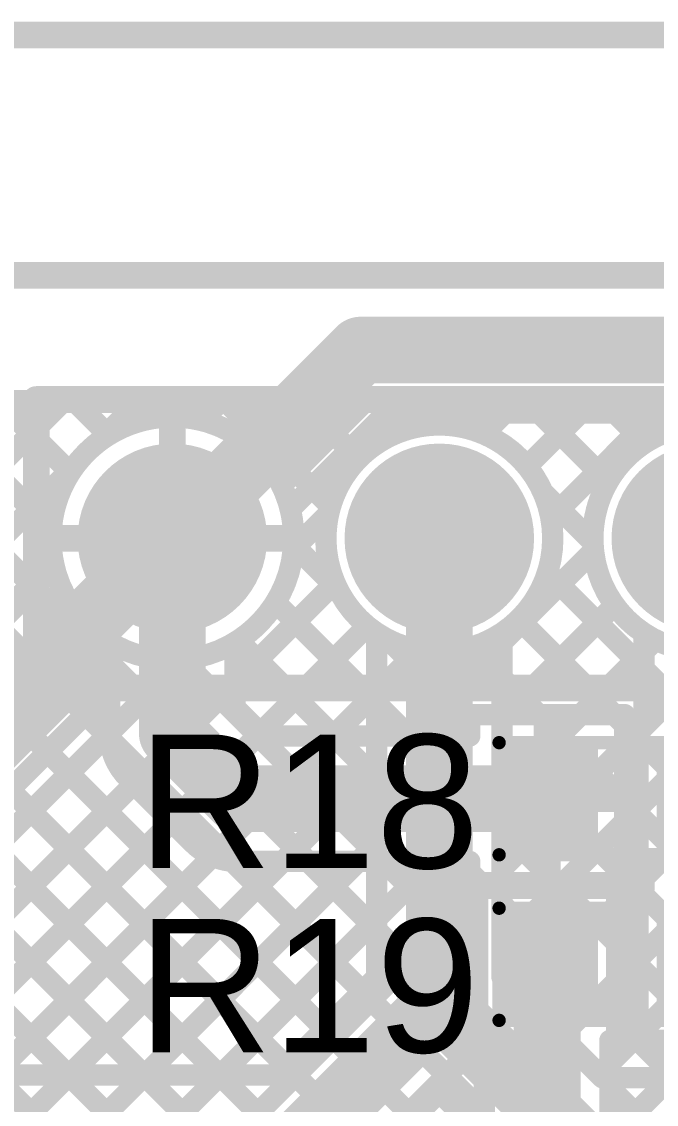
# Model space of a CAD drawing. Header units: millimetres. Extents: x -0.32 to 3.69, y -0.11 to 2.37.
# Drawn here: x 0.2372 to 0.4749, y 1.9445 to 2.35 of the extents above; entities that cross this region are included whole.
import ezdxf

# ---------------------------------------------------------------- set-up
doc = ezdxf.new("R2010")
doc.units = ezdxf.units.MM
doc.header["$MEASUREMENT"] = 0
for name, color, linetype in [('BottomLayer', 5, 'Continuous'), ('BottomSolder', 6, 'Continuous'), ('Mechanical1', 6, 'Continuous'), ('Mechanical2', 216, 'Continuous'), ('MultiLayer', 9, 'Continuous'), ('PadHoleLayer', 156, 'Continuous'), ('TopLayer', 1, 'Continuous'), ('TopOverlay', 2, 'Continuous'), ('TopPaste', 8, 'Continuous'), ('TopSolder', 216, 'Continuous')]:
    doc.layers.add(name, color=color, linetype=linetype)
doc.styles.add('Arial', font='', dxfattribs={"height": 0.2})
doc.styles.get('Arial').set_extended_font_data('Arial')

# ---------------------------------------------------------------- blocks, each defined once
blk = doc.blocks.new('R___0603_25')
at = {"layer": 'TopLayer'}
for points in [[(-0.015, 0.0175), (-0.015, -0.0175), (-0.045, -0.0175), (-0.045, 0.0175)], [(0.045, 0.0175), (0.045, -0.0175), (0.015, -0.0175), (0.015, 0.0175)]]:
    blk.add_hatch(color=1, dxfattribs=at).paths.add_polyline_path(points)
at = {"layer": 'TopPaste'}
for points in [[(-0.015, 0.0175), (-0.015, -0.0175), (-0.045, -0.0175), (-0.045, 0.0175)], [(0.045, 0.0175), (0.045, -0.0175), (0.015, -0.0175), (0.015, 0.0175)]]:
    blk.add_hatch(color=8, dxfattribs=at).paths.add_polyline_path(points)
at = {"layer": 'TopSolder'}
for points in [[(-0.011, 0.0215), (-0.011, -0.0215), (-0.049, -0.0215), (-0.049, 0.0215)], [(0.049, 0.0215), (0.049, -0.0215), (0.011, -0.0215), (0.011, 0.0215)]]:
    blk.add_hatch(color=216, dxfattribs=at).paths.add_polyline_path(points)
at = {"layer": 'TopOverlay', "const_width": 0.005}
for points in [[(-0.048, 0.021), (-0.048, -0.021)], [(0.048, 0.021), (-0.048, 0.021)], [(0.048, 0.021), (0.048, -0.021)], [(0.048, -0.021), (-0.048, -0.021)]]:
    blk.add_lwpolyline(points, dxfattribs=at)
at = {"layer": 'TopOverlay', "const_width": 0.0025}
for points in [[(-0.04925, 0.021, 1), (-0.04675, 0.021, 1)], [(-0.04925, 0.021, 1), (-0.04675, 0.021, 1)], [(0.04675, 0.021, 1), (0.04925, 0.021, 1)], [(0.04675, 0.021, 1), (0.04925, 0.021, 1)], [(-0.04925, -0.021, 1), (-0.04675, -0.021, 1)], [(-0.04925, -0.021, 1), (-0.04675, -0.021, 1)], [(0.04675, -0.021, 1), (0.04925, -0.021, 1)], [(0.04675, -0.021, 1), (0.04925, -0.021, 1)]]:
    blk.add_lwpolyline(points, format="xyb", close=True, dxfattribs=at)
blk = doc.blocks.new('R___0603_26')
at = {"layer": 'TopLayer'}
for points in [[(-0.015, 0.0175), (-0.015, -0.0175), (-0.045, -0.0175), (-0.045, 0.0175)], [(0.045, 0.0175), (0.045, -0.0175), (0.015, -0.0175), (0.015, 0.0175)]]:
    blk.add_hatch(color=1, dxfattribs=at).paths.add_polyline_path(points)
at = {"layer": 'TopPaste'}
for points in [[(-0.015, 0.0175), (-0.015, -0.0175), (-0.045, -0.0175), (-0.045, 0.0175)], [(0.045, 0.0175), (0.045, -0.0175), (0.015, -0.0175), (0.015, 0.0175)]]:
    blk.add_hatch(color=8, dxfattribs=at).paths.add_polyline_path(points)
at = {"layer": 'TopSolder'}
for points in [[(-0.011, 0.0215), (-0.011, -0.0215), (-0.049, -0.0215), (-0.049, 0.0215)], [(0.049, 0.0215), (0.049, -0.0215), (0.011, -0.0215), (0.011, 0.0215)]]:
    blk.add_hatch(color=216, dxfattribs=at).paths.add_polyline_path(points)
at = {"layer": 'TopOverlay', "const_width": 0.005}
for points in [[(-0.048, -0.021), (-0.048, 0.021)], [(-0.048, 0.021), (0.048, 0.021)], [(0.048, -0.021), (0.048, 0.021)], [(-0.048, -0.021), (0.048, -0.021)]]:
    blk.add_lwpolyline(points, dxfattribs=at)
at = {"layer": 'TopOverlay', "const_width": 0.0025}
for points in [[(-0.04925, 0.021, 1), (-0.04675, 0.021, 1)], [(-0.04925, 0.021, 1), (-0.04675, 0.021, 1)], [(0.04675, 0.021, 1), (0.04925, 0.021, 1)], [(0.04675, 0.021, 1), (0.04925, 0.021, 1)], [(-0.04925, -0.021, 1), (-0.04675, -0.021, 1)], [(-0.04925, -0.021, 1), (-0.04675, -0.021, 1)], [(0.04675, -0.021, 1), (0.04925, -0.021, 1)], [(0.04675, -0.021, 1), (0.04925, -0.021, 1)]]:
    blk.add_lwpolyline(points, format="xyb", close=True, dxfattribs=at)
blk = doc.blocks.new('PPPC161LFBN_RC__48')
at = {"layer": 'BottomLayer'}
h = blk.add_hatch(color=5, dxfattribs=at)
edge = h.paths.add_edge_path()
edge.add_arc((-0.75, 0), 0.0315, 0, 360)
h = blk.add_hatch(color=5, dxfattribs=at)
edge = h.paths.add_edge_path()
edge.add_arc((-0.65, 0), 0.0315, 0, 360)
h = blk.add_hatch(color=5, dxfattribs=at)
edge = h.paths.add_edge_path()
edge.add_arc((-0.55, 0), 0.0315, 0, 360)
at = {"layer": 'BottomSolder'}
h = blk.add_hatch(color=6, dxfattribs=at)
edge = h.paths.add_edge_path()
edge.add_arc((-0.75, 0), 0.0355, 0, 360)
h = blk.add_hatch(color=6, dxfattribs=at)
edge = h.paths.add_edge_path()
edge.add_arc((-0.65, 0), 0.0355, 0, 360)
h = blk.add_hatch(color=6, dxfattribs=at)
edge = h.paths.add_edge_path()
edge.add_arc((-0.55, 0), 0.0355, 0, 360)
at = {"layer": 'MultiLayer'}
h = blk.add_hatch(color=9, dxfattribs=at)
edge = h.paths.add_edge_path()
edge.add_arc((-0.75, 0), 0.0315, 0, 360)
h = blk.add_hatch(color=9, dxfattribs=at)
edge = h.paths.add_edge_path()
edge.add_arc((-0.65, 0), 0.0315, 0, 360)
h = blk.add_hatch(color=9, dxfattribs=at)
edge = h.paths.add_edge_path()
edge.add_arc((-0.55, 0), 0.0315, 0, 360)
at = {"layer": 'PadHoleLayer'}
h = blk.add_hatch(color=156, dxfattribs=at)
edge = h.paths.add_edge_path()
edge.add_arc((-0.75, 0), 0.01772, 0, 360)
h = blk.add_hatch(color=156, dxfattribs=at)
edge = h.paths.add_edge_path()
edge.add_arc((-0.65, 0), 0.01772, 0, 360)
at = {"layer": 'TopLayer'}
h = blk.add_hatch(color=1, dxfattribs=at)
edge = h.paths.add_edge_path()
edge.add_arc((-0.75, 0), 0.0315, 0, 360)
h = blk.add_hatch(color=1, dxfattribs=at)
edge = h.paths.add_edge_path()
edge.add_arc((-0.65, 0), 0.0315, 0, 360)
h = blk.add_hatch(color=1, dxfattribs=at)
edge = h.paths.add_edge_path()
edge.add_arc((-0.55, 0), 0.0315, 0, 360)
at = {"layer": 'TopSolder'}
h = blk.add_hatch(color=216, dxfattribs=at)
edge = h.paths.add_edge_path()
edge.add_arc((-0.75, 0), 0.0355, 0, 360)
h = blk.add_hatch(color=216, dxfattribs=at)
edge = h.paths.add_edge_path()
edge.add_arc((-0.65, 0), 0.0355, 0, 360)
h = blk.add_hatch(color=216, dxfattribs=at)
edge = h.paths.add_edge_path()
edge.add_arc((-0.55, 0), 0.0355, 0, 360)
at = {"layer": 'TopOverlay', "const_width": 0.01}
for points in [[(-0.801, -0.055), (-0.801, 0.052)], [(-0.801, 0.052), (0.005, 0.052)], [(-0.801, -0.056), (0.815, -0.056)]]:
    blk.add_lwpolyline(points, dxfattribs=at)
at = {"layer": 'TopOverlay', "const_width": 0.005}
for points in [[(-0.8035, 0.052, 1), (-0.7985, 0.052, 1)], [(-0.8035, 0.052, 1), (-0.7985, 0.052, 1)], [(-0.8035, -0.055, 1), (-0.7985, -0.055, 1)], [(-0.8035, -0.056, 1), (-0.7985, -0.056, 1)]]:
    blk.add_lwpolyline(points, format="xyb", close=True, dxfattribs=at)

msp = doc.modelspace()

# ---------------------------------------------------------------- linework, layer by layer
at = {"layer": 'BottomLayer'}
for points, const_width in [([(-0.026, 1.92905), (0.25295, 2.208)], 0.008), ([(0.09279, 2.208), (1.851, 2.208)], 0.008), ([(0.11537, 2.208), (0.35067, 1.9727)], 0.008), ([(0.14366, 2.208), (0.36481, 1.98685)], 0.008), ([(0.17194, 2.208), (0.3701, 2.00984)], 0.008), ([(0.20023, 2.208), (0.24824, 2.15999)], 0.008), ([(0.22851, 2.208), (0.25536, 2.18115)], 0.008), ([(0.2568, 2.208), (0.26963, 2.19517)], 0.008), ([(0.26558, 2.19234), (0.28124, 2.208)], 0.008), ([(0.28508, 2.208), (0.29115, 2.20193)], 0.008), ([(0.30261, 2.20109), (0.30952, 2.208)], 0.008), ([(0.31336, 2.208), (0.35284, 2.16852)], 0.008), ([(0.32192, 2.19211), (0.3378, 2.208)], 0.008), ([(0.33451, 2.17642), (0.36609, 2.208)], 0.008), ([(0.34165, 2.208), (0.36333, 2.18632)], 0.008), ([(0.36993, 2.208), (0.38088, 2.19705)], 0.008), ([(0.38435, 2.19798), (0.39437, 2.208)], 0.008), ([(0.39822, 2.208), (0.4109, 2.19531)], 0.008), ([(0.41025, 2.1956), (0.42266, 2.208)], 0.008), ([(0.42643, 2.18349), (0.45094, 2.208)], 0.008), ([(0.4265, 2.208), (0.45678, 2.17772)], 0.008), ([(0.4354, 2.16417), (0.47923, 2.208)], 0.008), ([(0.45479, 2.208), (0.47057, 2.19222)], 0.008), ([(0.2936, 2.1565), (0.2936, 2.198)], 0.01), ([(0.09945, 2.19564), (0.33653, 1.95856)], 0.008), ([(-0.026, 1.90076), (0.25776, 2.18452)], 0.008), ([(0.43241, 2.1738), (0.45113, 2.15509)], 0.008), ([(0.33892, 2.15255), (0.35212, 2.16575)], 0.008), ([(0.3936, 1.9824), (0.3936, 2.1565)], 0.025), ([(0.10916, 2.15765), (0.31131, 1.9555)], 0.008), ([(0.2521, 2.1565), (0.2936, 2.1565)], 0.01), ([(0.2936, 2.1565), (0.3351, 2.1565)], 0.01), ([(0.2936, 2.115), (0.2936, 2.1565)], 0.01), ([(0.33903, 2.15405), (0.3556, 2.13749)], 0.008), ([(0.4171, 2.11759), (0.45136, 2.15185)], 0.008), ([(-0.026, 1.87248), (0.24901, 2.14749)], 0.008), ([(0.4171, 2.00445), (0.55392, 2.14128)], 0.008), ([(0.43415, 2.14378), (0.5701, 2.00783)], 0.008), ([(0.17016, 1.9555), (0.3545, 2.13985)], 0.008), ([(0.10773, 2.1308), (0.28302, 1.9555)], 0.008), ([(0.33227, 2.13253), (0.3701, 2.0947)], 0.008), ([(0.4171, 2.08931), (0.45926, 2.13147)], 0.008), ([(-0.026, 1.8442), (0.25799, 2.12818)], 0.008), ([(0.42342, 2.12623), (0.6015, 1.94815)], 0.008), ([(0.19844, 1.9555), (0.36661, 2.12367)], 0.008), ([(0.3701, 1.99213), (0.3701, 2.12109)], 0.008), ([(0.4171, 1.99213), (0.4171, 2.12109)], 0.008), ([(0.42508, 1.98415), (0.56553, 2.1246)], 0.008), ([(0.31825, 2.11826), (0.3701, 2.06641)], 0.008), ([(0.4171, 2.06102), (0.47458, 2.1185)], 0.008), ([(0.11359, 1.9555), (0.27368, 2.11559)], 0.008), ([(0.4171, 2.03274), (0.49867, 2.11431)], 0.008), ([(0.10139, 2.10885), (0.25474, 1.9555)], 0.008), ([(0.14187, 1.9555), (0.29755, 2.11118)], 0.008), ([(0.29709, 2.11114), (0.3701, 2.03813)], 0.008), ([(0.4171, 2.10426), (0.56686, 1.9545)], 0.008), ([(0.43923, 1.97001), (0.5701, 2.10088)], 0.008), ([(0.22673, 1.9555), (0.3701, 2.09887)], 0.008), ([(0.4171, 2.07598), (0.53858, 1.9545)], 0.008), ([(0.45337, 1.95587), (0.5701, 2.0726)], 0.008), ([(0.25501, 1.9555), (0.3701, 2.07059)], 0.008), ([(0.4171, 2.0477), (0.5103, 1.9545)], 0.008), ([(0.28329, 1.9555), (0.3701, 2.04231)], 0.008), ([(0.4171, 2.01941), (0.48201, 1.9545)], 0.008), ([(0.31158, 1.9555), (0.3701, 2.01402)], 0.008), ([(0.33347, 1.9555), (0.3701, 1.99213)], 0.008), ([(0.3432, 1.932), (0.3936, 1.9824)], 0.025), ([(0.3936, 1.9824), (0.445, 1.931)], 0.025), ([(0.4171, 1.99213), (0.45473, 1.9545)], 0.008), ([(0.101, 1.9555), (0.33347, 1.9555)], 0.008), ([(0.45473, 1.9545), (0.57537, 1.9545)], 0.008), ([(0.35983, 1.9154), (0.3936, 1.94917)], 0.008), ([(0.3936, 1.94917), (0.42837, 1.9144)], 0.008)]:
    msp.add_lwpolyline(points, dxfattribs=dict(at, const_width=const_width))
for points, const_width in [([(0.25095, 2.208, 1), (0.25495, 2.208, 1)], 0.004), ([(0.2548, 2.208, 1), (0.2588, 2.208, 1)], 0.004), ([(0.27924, 2.208, 1), (0.28324, 2.208, 1)], 0.004), ([(0.28308, 2.208, 1), (0.28708, 2.208, 1)], 0.004), ([(0.30752, 2.208, 1), (0.31152, 2.208, 1)], 0.004), ([(0.31136, 2.208, 1), (0.31536, 2.208, 1)], 0.004), ([(0.3358, 2.208, 1), (0.3398, 2.208, 1)], 0.004), ([(0.33965, 2.208, 1), (0.34365, 2.208, 1)], 0.004), ([(0.36409, 2.208, 1), (0.36809, 2.208, 1)], 0.004), ([(0.36793, 2.208, 1), (0.37193, 2.208, 1)], 0.004), ([(0.39237, 2.208, 1), (0.39637, 2.208, 1)], 0.004), ([(0.39622, 2.208, 1), (0.40022, 2.208, 1)], 0.004), ([(0.42066, 2.208, 1), (0.42466, 2.208, 1)], 0.004), ([(0.4245, 2.208, 1), (0.4285, 2.208, 1)], 0.004), ([(0.44894, 2.208, 1), (0.45294, 2.208, 1)], 0.004), ([(0.45279, 2.208, 1), (0.45679, 2.208, 1)], 0.004), ([(0.3391, 2.1565, 1), (0.2481, 2.1565, 1)], 0.008), ([(0.28915, 2.20193, 1), (0.29315, 2.20193, 1)], 0.004), ([(0.2911, 2.198, 1), (0.2961, 2.198, 1)], 0.005), ([(0.30061, 2.20109, 1), (0.30461, 2.20109, 1)], 0.004), ([(0.38235, 2.19798, 1), (0.38635, 2.19798, 1)], 0.004), ([(0.5361, 2.1565, 1), (0.4511, 2.1565, 1)], 0.008), ([(0.26763, 2.19517, 1), (0.27163, 2.19517, 1)], 0.004), ([(0.37888, 2.19705, 1), (0.38288, 2.19705, 1)], 0.004), ([(0.40825, 2.1956, 1), (0.41225, 2.1956, 1)], 0.004), ([(0.4089, 2.19531, 1), (0.4129, 2.19531, 1)], 0.004), ([(0.26358, 2.19234, 1), (0.26758, 2.19234, 1)], 0.004), ([(0.31992, 2.19211, 1), (0.32392, 2.19211, 1)], 0.004), ([(0.46857, 2.19222, 1), (0.47257, 2.19222, 1)], 0.004), ([(0.36133, 2.18632, 1), (0.36533, 2.18632, 1)], 0.004), ([(0.25576, 2.18452, 1), (0.25976, 2.18452, 1)], 0.004), ([(0.42443, 2.18349, 1), (0.42843, 2.18349, 1)], 0.004), ([(0.25336, 2.18115, 1), (0.25736, 2.18115, 1)], 0.004), ([(0.45478, 2.17772, 1), (0.45878, 2.17772, 1)], 0.004), ([(0.33251, 2.17642, 1), (0.33651, 2.17642, 1)], 0.004), ([(0.43041, 2.1738, 1), (0.43441, 2.1738, 1)], 0.004), ([(0.35012, 2.16575, 1), (0.35412, 2.16575, 1)], 0.004), ([(0.35084, 2.16852, 1), (0.35484, 2.16852, 1)], 0.004), ([(0.38735, 2.1565, 1), (0.39985, 2.1565, 1)], 0.0125), ([(0.4334, 2.16417, 1), (0.4374, 2.16417, 1)], 0.004), ([(0.24624, 2.15999, 1), (0.25024, 2.15999, 1)], 0.004), ([(0.2496, 2.1565, 1), (0.2546, 2.1565, 1)], 0.005), ([(0.2911, 2.1565, 1), (0.2961, 2.1565, 1)], 0.005), ([(0.2911, 2.1565, 1), (0.2961, 2.1565, 1)], 0.005), ([(0.2911, 2.1565, 1), (0.2961, 2.1565, 1)], 0.005), ([(0.2911, 2.1565, 1), (0.2961, 2.1565, 1)], 0.005), ([(0.3326, 2.1565, 1), (0.3376, 2.1565, 1)], 0.005), ([(0.2461, 2.1565, 1), (0.2501, 2.1565, 1)], 0.004), ([(0.33703, 2.15405, 1), (0.34103, 2.15405, 1)], 0.004), ([(0.3371, 2.1565, 1), (0.3411, 2.1565, 1)], 0.004), ([(0.4341, 2.1565, 1), (0.4381, 2.1565, 1)], 0.004), ([(0.4341, 2.1565, 1), (0.4381, 2.1565, 1)], 0.004), ([(0.4491, 2.1565, 1), (0.4531, 2.1565, 1)], 0.004), ([(0.44913, 2.15509, 1), (0.45313, 2.15509, 1)], 0.004), ([(0.33692, 2.15255, 1), (0.34092, 2.15255, 1)], 0.004), ([(0.44936, 2.15185, 1), (0.45336, 2.15185, 1)], 0.004), ([(0.24701, 2.14749, 1), (0.25101, 2.14749, 1)], 0.004), ([(0.43215, 2.14378, 1), (0.43615, 2.14378, 1)], 0.004), ([(0.3525, 2.13985, 1), (0.3565, 2.13985, 1)], 0.004), ([(0.3536, 2.13749, 1), (0.3576, 2.13749, 1)], 0.004), ([(0.33027, 2.13253, 1), (0.33427, 2.13253, 1)], 0.004), ([(0.45726, 2.13147, 1), (0.46126, 2.13147, 1)], 0.004), ([(0.25599, 2.12818, 1), (0.25999, 2.12818, 1)], 0.004), ([(0.42142, 2.12623, 1), (0.42542, 2.12623, 1)], 0.004), ([(0.36461, 2.12367, 1), (0.36861, 2.12367, 1)], 0.004), ([(0.3681, 2.12109, 1), (0.3721, 2.12109, 1)], 0.004), ([(0.3681, 2.12109, 1), (0.3721, 2.12109, 1)], 0.004), ([(0.4151, 2.12109, 1), (0.4191, 2.12109, 1)], 0.004), ([(0.4151, 2.12109, 1), (0.4191, 2.12109, 1)], 0.004), ([(0.31625, 2.11826, 1), (0.32025, 2.11826, 1)], 0.004), ([(0.4151, 2.11759, 1), (0.4191, 2.11759, 1)], 0.004), ([(0.47258, 2.1185, 1), (0.47658, 2.1185, 1)], 0.004), ([(0.27168, 2.11559, 1), (0.27568, 2.11559, 1)], 0.004), ([(0.2911, 2.115, 1), (0.2961, 2.115, 1)], 0.005), ([(0.29509, 2.11114, 1), (0.29909, 2.11114, 1)], 0.004), ([(0.29555, 2.11118, 1), (0.29955, 2.11118, 1)], 0.004), ([(0.4151, 2.10426, 1), (0.4191, 2.10426, 1)], 0.004), ([(0.3681, 2.09887, 1), (0.3721, 2.09887, 1)], 0.004), ([(0.3681, 2.0947, 1), (0.3721, 2.0947, 1)], 0.004), ([(0.4151, 2.08931, 1), (0.4191, 2.08931, 1)], 0.004), ([(0.4151, 2.07598, 1), (0.4191, 2.07598, 1)], 0.004), ([(0.3681, 2.07059, 1), (0.3721, 2.07059, 1)], 0.004), ([(0.3681, 2.06641, 1), (0.3721, 2.06641, 1)], 0.004), ([(0.4151, 2.06102, 1), (0.4191, 2.06102, 1)], 0.004), ([(0.4151, 2.0477, 1), (0.4191, 2.0477, 1)], 0.004), ([(0.3681, 2.04231, 1), (0.3721, 2.04231, 1)], 0.004), ([(0.3681, 2.03813, 1), (0.3721, 2.03813, 1)], 0.004), ([(0.4151, 2.03274, 1), (0.4191, 2.03274, 1)], 0.004), ([(0.4151, 2.01941, 1), (0.4191, 2.01941, 1)], 0.004), ([(0.3681, 2.01402, 1), (0.3721, 2.01402, 1)], 0.004), ([(0.3681, 2.00984, 1), (0.3721, 2.00984, 1)], 0.004), ([(0.4151, 2.00445, 1), (0.4191, 2.00445, 1)], 0.004), ([(0.3681, 1.99213, 1), (0.3721, 1.99213, 1)], 0.004), ([(0.3681, 1.99213, 1), (0.3721, 1.99213, 1)], 0.004), ([(0.38735, 1.9824, 1), (0.39985, 1.9824, 1)], 0.0125), ([(0.38735, 1.9824, 1), (0.39985, 1.9824, 1)], 0.0125), ([(0.38735, 1.9824, 1), (0.39985, 1.9824, 1)], 0.0125), ([(0.4151, 1.99213, 1), (0.4191, 1.99213, 1)], 0.004), ([(0.4151, 1.99213, 1), (0.4191, 1.99213, 1)], 0.004), ([(0.36281, 1.98685, 1), (0.36681, 1.98685, 1)], 0.004), ([(0.42308, 1.98415, 1), (0.42708, 1.98415, 1)], 0.004), ([(0.34867, 1.9727, 1), (0.35267, 1.9727, 1)], 0.004), ([(0.43723, 1.97001, 1), (0.44123, 1.97001, 1)], 0.004), ([(0.33453, 1.95856, 1), (0.33853, 1.95856, 1)], 0.004), ([(0.25274, 1.9555, 1), (0.25674, 1.9555, 1)], 0.004), ([(0.25301, 1.9555, 1), (0.25701, 1.9555, 1)], 0.004), ([(0.28102, 1.9555, 1), (0.28502, 1.9555, 1)], 0.004), ([(0.28129, 1.9555, 1), (0.28529, 1.9555, 1)], 0.004), ([(0.30931, 1.9555, 1), (0.31331, 1.9555, 1)], 0.004), ([(0.30958, 1.9555, 1), (0.31358, 1.9555, 1)], 0.004), ([(0.33147, 1.9555, 1), (0.33547, 1.9555, 1)], 0.004), ([(0.33147, 1.9555, 1), (0.33547, 1.9555, 1)], 0.004), ([(0.45137, 1.95587, 1), (0.45537, 1.95587, 1)], 0.004), ([(0.45273, 1.9545, 1), (0.45673, 1.9545, 1)], 0.004), ([(0.45273, 1.9545, 1), (0.45673, 1.9545, 1)], 0.004), ([(0.3916, 1.94917, 1), (0.3956, 1.94917, 1)], 0.004), ([(0.3916, 1.94917, 1), (0.3956, 1.94917, 1)], 0.004)]:
    msp.add_lwpolyline(points, format="xyb", close=True, dxfattribs=dict(at, const_width=const_width))
at = {"layer": 'BottomLayer', "const_width": 0.008}
for points in [[(0.3701, 2.12109, -1.671333), (0.4361, 2.1565)], [(0.4361, 2.1565, -0.25131), (0.4171, 2.12109)]]:
    msp.add_lwpolyline(points, format="xyb", dxfattribs=at)
at = {"layer": 'Mechanical1', "const_width": 0.01}
msp.add_lwpolyline([(-0.1, 2.345), (1.56456, 2.345)], dxfattribs=at)
at = {"layer": 'Mechanical2', "const_width": 0.01}
msp.add_lwpolyline([(-0.1, 2.255), (3.325, 2.255)], dxfattribs=at)
at = {"layer": 'TopLayer'}
for points, const_width in [([(0.2936, 2.1565), (0.3641, 2.227)], 0.025), ([(0.3641, 2.227), (0.6231, 2.227)], 0.025), ([(-0.026, 1.92905), (0.25295, 2.208)], 0.008), ([(0.09279, 2.208), (0.31187, 2.208)], 0.008), ([(0.17194, 2.208), (0.2419, 2.13804)], 0.008), ([(0.20023, 2.208), (0.24824, 2.15999)], 0.008), ([(0.22851, 2.208), (0.25536, 2.18115)], 0.008), ([(0.2568, 2.208), (0.26963, 2.19517)], 0.008), ([(0.26558, 2.19234), (0.28124, 2.208)], 0.008), ([(0.28508, 2.208), (0.29115, 2.20193)], 0.008), ([(0.30261, 2.20109), (0.30952, 2.208)], 0.008), ([(0.30453, 2.20066), (0.31187, 2.208)], 0.008), ([(0.33776, 2.16743), (0.37383, 2.2035)], 0.008), ([(0.37383, 2.2035), (0.61337, 2.2035)], 0.008), ([(0.37443, 2.2035), (0.38088, 2.19705)], 0.008), ([(0.38435, 2.19798), (0.38987, 2.2035)], 0.008), ([(0.40272, 2.2035), (0.4109, 2.19531)], 0.008), ([(0.41025, 2.1956), (0.41816, 2.2035)], 0.008), ([(0.42643, 2.18349), (0.44644, 2.2035)], 0.008), ([(0.431, 2.2035), (0.45678, 2.17772)], 0.008), ([(0.4354, 2.16417), (0.47473, 2.2035)], 0.008), ([(0.45929, 2.2035), (0.47057, 2.19222)], 0.008), ([(0.2936, 2.1565), (0.2936, 2.198)], 0.01), ([(0.35999, 2.18966), (0.36333, 2.18632)], 0.008), ([(-0.026, 1.90076), (0.25776, 2.18452)], 0.008), ([(0.34585, 2.17552), (0.35284, 2.16852)], 0.008), ([(0.43241, 2.1738), (0.45113, 2.15509)], 0.008), ([(0.33892, 2.15255), (0.35212, 2.16575)], 0.008), ([(-0.006, 1.8569), (0.2936, 2.1565)], 0.025), ([(0.2936, 2.0834), (0.2936, 2.1565)], 0.025), ([(0.2521, 2.1565), (0.2936, 2.1565)], 0.01), ([(0.2936, 2.1565), (0.3351, 2.1565)], 0.01), ([(0.33903, 2.15405), (0.3556, 2.13749)], 0.008), ([(0.38201, 2.0825), (0.45136, 2.15185)], 0.008), ([(-0.026, 1.87248), (0.24901, 2.14749)], 0.008), ([(-0.0226, 1.87353), (0.24944, 2.14557)], 0.008), ([(0.43415, 2.14378), (0.4703, 2.10763)], 0.008), ([(0.3171, 2.10244), (0.3545, 2.13985)], 0.008), ([(0.33227, 2.13253), (0.3823, 2.0825)], 0.008), ([(0.41829, 2.0905), (0.45926, 2.13147)], 0.008), ([(0.42342, 2.12623), (0.45915, 2.0905)], 0.008), ([(0.32659, 2.08365), (0.36661, 2.12367)], 0.008), ([(0.4703, 2.0875), (0.4703, 2.12096)], 0.008), ([(0.3171, 2.09313), (0.3171, 2.11754)], 0.008), ([(0.31825, 2.11826), (0.35401, 2.0825)], 0.008), ([(0.37459, 2.1185), (0.405, 2.08808)], 0.008), ([(0.35373, 2.0825), (0.38593, 2.1147)], 0.008), ([(0.40562, 2.11574), (0.43086, 2.0905)], 0.008), ([(0.44658, 2.0905), (0.4703, 2.11422)], 0.008), ([(0.0175, 1.84717), (0.2701, 2.09977)], 0.008), ([(0.2701, 2.0834), (0.2701, 2.09977)], 0.008), ([(0.3171, 2.09313), (0.32773, 2.0825)], 0.008), ([(0.261, 2.09066), (0.27018, 2.08148)], 0.008), ([(0.2936, 2.0834), (0.318, 2.059)], 0.025), ([(0.405, 2.0905), (0.463, 2.0905)], 0.008), ([(0.405, 2.0825), (0.405, 2.0905)], 0.008), ([(0.45915, 2.0905), (0.463, 2.08665)], 0.008), ([(0.463, 2.0275), (0.463, 2.0905)], 0.008), ([(0.434, 2.059), (0.434, 2.0865)], 0.01), ([(0.463, 2.08665), (0.468, 2.08165)], 0.008), ([(0.468, 2.0305), (0.468, 2.0875)], 0.008), ([(0.0175, 1.83113), (0.2701, 2.08373)], 0.008), ([(0.32773, 2.0825), (0.405, 2.0825)], 0.008), ([(0.463, 2.07864), (0.468, 2.08364)], 0.008), ([(0.24685, 2.07652), (0.4105, 1.91287)], 0.008), ([(0.0175, 1.80284), (0.27921, 2.06455)], 0.008), ([(0.277, 2.06677), (0.30137, 2.0424)], 0.008), ([(0.318, 2.059), (0.434, 2.059)], 0.025), ([(0.23271, 2.06238), (0.4105, 1.88459)], 0.008), ([(0.434, 2.059), (0.459, 2.059)], 0.01), ([(0.434, 2.0315), (0.434, 2.059)], 0.01), ([(0.463, 2.05836), (0.468, 2.05336)], 0.008), ([(0.463, 2.05035), (0.468, 2.05535)], 0.008), ([(0.0175, 1.77456), (0.29335, 2.05041)], 0.008), ([(0.21857, 2.04824), (0.4105, 1.85631)], 0.008), ([(0.0175, 1.74627), (0.30866, 2.03744)], 0.008), ([(0.0175, 1.71799), (0.33501, 2.0355)], 0.008), ([(0.0175, 1.68971), (0.36329, 2.0355)], 0.008), ([(0.0175, 1.66142), (0.39158, 2.0355)], 0.008), ([(0.31608, 2.03558), (0.4105, 1.94116)], 0.008), ([(0.318, 2.0355), (0.405, 2.0355)], 0.008), ([(0.34444, 2.0355), (0.408, 1.97194)], 0.008), ([(0.37273, 2.0355), (0.408, 2.00023)], 0.008), ([(0.40101, 2.0355), (0.405, 2.03151)], 0.008), ([(0.405, 2.0275), (0.405, 2.0355)], 0.008), ([(0.20443, 2.03409), (0.4105, 1.82802)], 0.008), ([(0.405, 2.03151), (0.40901, 2.0275)], 0.008), ([(0.405, 2.0275), (0.463, 2.0275)], 0.008), ([(0.46, 2.01907), (0.4703, 2.02937)], 0.008), ([(0.463, 2.03008), (0.468, 2.02508)], 0.008), ([(0.4703, 2.0255), (0.4703, 2.0305)], 0.008), ([(0.0175, 1.63314), (0.408, 2.02364)], 0.008), ([(0.408, 1.9685), (0.408, 2.0255)], 0.008), ([(0.408, 2.0255), (0.46, 2.0255)], 0.008), ([(0.46, 1.9685), (0.46, 2.0255)], 0.008), ([(0.468, 1.9685), (0.468, 2.0255)], 0.008), ([(0.19029, 2.01995), (0.4105, 1.79974)], 0.008), ([(0.17614, 2.00581), (0.4105, 1.77145)], 0.008), ([(0.434, 1.645), (0.434, 1.997)], 0.025), ([(0.46, 2.0048), (0.468, 1.9968)], 0.008), ([(0.0175, 1.60485), (0.408, 1.99535)], 0.008), ([(0.46, 1.99078), (0.468, 1.99878)], 0.008), ([(0.46, 1.97651), (0.468, 1.96851)], 0.008), ([(0.0175, 1.57657), (0.40943, 1.9685)], 0.008), ([(0.4105, 1.645), (0.4105, 1.9685)], 0.008), ([(0.4575, 1.96), (0.468, 1.9705)], 0.008), ([(0.4575, 1.93172), (0.49428, 1.9685)], 0.008), ([(0.4575, 1.645), (0.4575, 1.9685)], 0.008), ([(0.468, 1.9685), (0.52, 1.9685)], 0.008), ([(0.46801, 1.9685), (0.55472, 1.88179)], 0.008), ([(0.4575, 1.95073), (0.778, 1.63023)], 0.008), ([(0.0175, 1.54828), (0.4105, 1.94128)], 0.008)]:
    msp.add_lwpolyline(points, dxfattribs=dict(at, const_width=const_width))
for points, const_width in [([(0.35785, 2.227, 1), (0.37035, 2.227, 1)], 0.0125), ([(0.35785, 2.227, 1), (0.37035, 2.227, 1)], 0.0125), ([(0.25095, 2.208, 1), (0.25495, 2.208, 1)], 0.004), ([(0.2548, 2.208, 1), (0.2588, 2.208, 1)], 0.004), ([(0.27924, 2.208, 1), (0.28324, 2.208, 1)], 0.004), ([(0.28308, 2.208, 1), (0.28708, 2.208, 1)], 0.004), ([(0.30752, 2.208, 1), (0.31152, 2.208, 1)], 0.004), ([(0.30987, 2.208, 1), (0.31387, 2.208, 1)], 0.004), ([(0.30987, 2.208, 1), (0.31387, 2.208, 1)], 0.004), ([(0.28915, 2.20193, 1), (0.29315, 2.20193, 1)], 0.004), ([(0.37183, 2.2035, 1), (0.37583, 2.2035, 1)], 0.004), ([(0.37183, 2.2035, 1), (0.37583, 2.2035, 1)], 0.004), ([(0.37243, 2.2035, 1), (0.37643, 2.2035, 1)], 0.004), ([(0.38787, 2.2035, 1), (0.39187, 2.2035, 1)], 0.004), ([(0.40072, 2.2035, 1), (0.40472, 2.2035, 1)], 0.004), ([(0.41616, 2.2035, 1), (0.42016, 2.2035, 1)], 0.004), ([(0.429, 2.2035, 1), (0.433, 2.2035, 1)], 0.004), ([(0.44444, 2.2035, 1), (0.44844, 2.2035, 1)], 0.004), ([(0.45729, 2.2035, 1), (0.46129, 2.2035, 1)], 0.004), ([(0.47273, 2.2035, 1), (0.47673, 2.2035, 1)], 0.004), ([(0.2911, 2.198, 1), (0.2961, 2.198, 1)], 0.005), ([(0.30061, 2.20109, 1), (0.30461, 2.20109, 1)], 0.004), ([(0.30253, 2.20066, 1), (0.30653, 2.20066, 1)], 0.004), ([(0.30253, 2.20066, 1), (0.30653, 2.20066, 1)], 0.004), ([(0.4361, 2.1565, 1), (0.3511, 2.1565, 1)], 0.008), ([(0.38235, 2.19798, 1), (0.38635, 2.19798, 1)], 0.004), ([(0.26763, 2.19517, 1), (0.27163, 2.19517, 1)], 0.004), ([(0.37888, 2.19705, 1), (0.38288, 2.19705, 1)], 0.004), ([(0.40825, 2.1956, 1), (0.41225, 2.1956, 1)], 0.004), ([(0.4089, 2.19531, 1), (0.4129, 2.19531, 1)], 0.004), ([(0.26358, 2.19234, 1), (0.26758, 2.19234, 1)], 0.004), ([(0.35799, 2.18966, 1), (0.36199, 2.18966, 1)], 0.004), ([(0.46857, 2.19222, 1), (0.47257, 2.19222, 1)], 0.004), ([(0.36133, 2.18632, 1), (0.36533, 2.18632, 1)], 0.004), ([(0.25576, 2.18452, 1), (0.25976, 2.18452, 1)], 0.004), ([(0.42443, 2.18349, 1), (0.42843, 2.18349, 1)], 0.004), ([(0.25336, 2.18115, 1), (0.25736, 2.18115, 1)], 0.004), ([(0.45478, 2.17772, 1), (0.45878, 2.17772, 1)], 0.004), ([(0.34385, 2.17552, 1), (0.34785, 2.17552, 1)], 0.004), ([(0.43041, 2.1738, 1), (0.43441, 2.1738, 1)], 0.004), ([(0.33576, 2.16743, 1), (0.33976, 2.16743, 1)], 0.004), ([(0.33576, 2.16743, 1), (0.33976, 2.16743, 1)], 0.004), ([(0.35012, 2.16575, 1), (0.35412, 2.16575, 1)], 0.004), ([(0.35084, 2.16852, 1), (0.35484, 2.16852, 1)], 0.004), ([(0.28735, 2.1565, 1), (0.29985, 2.1565, 1)], 0.0125), ([(0.28735, 2.1565, 1), (0.29985, 2.1565, 1)], 0.0125), ([(0.28735, 2.1565, 1), (0.29985, 2.1565, 1)], 0.0125), ([(0.4334, 2.16417, 1), (0.4374, 2.16417, 1)], 0.004), ([(0.24624, 2.15999, 1), (0.25024, 2.15999, 1)], 0.004), ([(0.2496, 2.1565, 1), (0.2546, 2.1565, 1)], 0.005), ([(0.2911, 2.1565, 1), (0.2961, 2.1565, 1)], 0.005), ([(0.2911, 2.1565, 1), (0.2961, 2.1565, 1)], 0.005), ([(0.2911, 2.1565, 1), (0.2961, 2.1565, 1)], 0.005), ([(0.3326, 2.1565, 1), (0.3376, 2.1565, 1)], 0.005), ([(0.33703, 2.15405, 1), (0.34103, 2.15405, 1)], 0.004), ([(0.3371, 2.1565, 1), (0.3411, 2.1565, 1)], 0.004), ([(0.3371, 2.1565, 1), (0.3411, 2.1565, 1)], 0.004), ([(0.3491, 2.1565, 1), (0.3531, 2.1565, 1)], 0.004), ([(0.4341, 2.1565, 1), (0.4381, 2.1565, 1)], 0.004), ([(0.44913, 2.15509, 1), (0.45313, 2.15509, 1)], 0.004), ([(0.33692, 2.15255, 1), (0.34092, 2.15255, 1)], 0.004), ([(0.44936, 2.15185, 1), (0.45336, 2.15185, 1)], 0.004), ([(0.24701, 2.14749, 1), (0.25101, 2.14749, 1)], 0.004), ([(0.24744, 2.14557, 1), (0.25144, 2.14557, 1)], 0.004), ([(0.24744, 2.14557, 1), (0.25144, 2.14557, 1)], 0.004), ([(0.43215, 2.14378, 1), (0.43615, 2.14378, 1)], 0.004), ([(0.2399, 2.13804, 1), (0.2439, 2.13804, 1)], 0.004), ([(0.3525, 2.13985, 1), (0.3565, 2.13985, 1)], 0.004), ([(0.3536, 2.13749, 1), (0.3576, 2.13749, 1)], 0.004), ([(0.33027, 2.13253, 1), (0.33427, 2.13253, 1)], 0.004), ([(0.45726, 2.13147, 1), (0.46126, 2.13147, 1)], 0.004), ([(0.42142, 2.12623, 1), (0.42542, 2.12623, 1)], 0.004), ([(0.36461, 2.12367, 1), (0.36861, 2.12367, 1)], 0.004), ([(0.4683, 2.12096, 1), (0.4723, 2.12096, 1)], 0.004), ([(0.4683, 2.12096, 1), (0.4723, 2.12096, 1)], 0.004), ([(0.3151, 2.11754, 1), (0.3191, 2.11754, 1)], 0.004), ([(0.3151, 2.11754, 1), (0.3191, 2.11754, 1)], 0.004), ([(0.31625, 2.11826, 1), (0.32025, 2.11826, 1)], 0.004), ([(0.37259, 2.1185, 1), (0.37659, 2.1185, 1)], 0.004), ([(0.38393, 2.1147, 1), (0.38793, 2.1147, 1)], 0.004), ([(0.40362, 2.11574, 1), (0.40762, 2.11574, 1)], 0.004), ([(0.4683, 2.11422, 1), (0.4723, 2.11422, 1)], 0.004), ([(0.4683, 2.10763, 1), (0.4723, 2.10763, 1)], 0.004), ([(0.3151, 2.10244, 1), (0.3191, 2.10244, 1)], 0.004), ([(0.2681, 2.09977, 1), (0.2721, 2.09977, 1)], 0.004), ([(0.2681, 2.09977, 1), (0.2721, 2.09977, 1)], 0.004), ([(0.3151, 2.09313, 1), (0.3191, 2.09313, 1)], 0.004), ([(0.3151, 2.09313, 1), (0.3191, 2.09313, 1)], 0.004), ([(0.259, 2.09066, 1), (0.263, 2.09066, 1)], 0.004), ([(0.28735, 2.0834, 1), (0.29985, 2.0834, 1)], 0.0125), ([(0.28735, 2.0834, 1), (0.29985, 2.0834, 1)], 0.0125), ([(0.403, 2.0905, 1), (0.407, 2.0905, 1)], 0.004), ([(0.403, 2.0905, 1), (0.407, 2.0905, 1)], 0.004), ([(0.41629, 2.0905, 1), (0.42029, 2.0905, 1)], 0.004), ([(0.42886, 2.0905, 1), (0.43286, 2.0905, 1)], 0.004), ([(0.44458, 2.0905, 1), (0.44858, 2.0905, 1)], 0.004), ([(0.45715, 2.0905, 1), (0.46115, 2.0905, 1)], 0.004), ([(0.45715, 2.0905, 1), (0.46115, 2.0905, 1)], 0.004), ([(0.461, 2.0905, 1), (0.465, 2.0905, 1)], 0.004), ([(0.461, 2.0905, 1), (0.465, 2.0905, 1)], 0.004), ([(0.403, 2.08808, 1), (0.407, 2.08808, 1)], 0.004), ([(0.4315, 2.0865, 1), (0.4365, 2.0865, 1)], 0.005), ([(0.461, 2.08665, 1), (0.465, 2.08665, 1)], 0.004), ([(0.461, 2.08665, 1), (0.465, 2.08665, 1)], 0.004), ([(0.466, 2.0875, 1), (0.47, 2.0875, 1)], 0.004), ([(0.4683, 2.0875, 1), (0.4723, 2.0875, 1)], 0.004), ([(0.2681, 2.08373, 1), (0.2721, 2.08373, 1)], 0.004), ([(0.2681, 2.0834, 1), (0.2721, 2.0834, 1)], 0.004), ([(0.2681, 2.0834, 1), (0.2721, 2.0834, 1)], 0.004), ([(0.2681, 2.0834, 1), (0.2721, 2.0834, 1)], 0.004), ([(0.26818, 2.08148, 1), (0.27218, 2.08148, 1)], 0.004), ([(0.32459, 2.08365, 1), (0.32859, 2.08365, 1)], 0.004), ([(0.32573, 2.0825, 1), (0.32973, 2.0825, 1)], 0.004), ([(0.32573, 2.0825, 1), (0.32973, 2.0825, 1)], 0.004), ([(0.35173, 2.0825, 1), (0.35573, 2.0825, 1)], 0.004), ([(0.35201, 2.0825, 1), (0.35601, 2.0825, 1)], 0.004), ([(0.38001, 2.0825, 1), (0.38401, 2.0825, 1)], 0.004), ([(0.3803, 2.0825, 1), (0.3843, 2.0825, 1)], 0.004), ([(0.403, 2.0825, 1), (0.407, 2.0825, 1)], 0.004), ([(0.403, 2.0825, 1), (0.407, 2.0825, 1)], 0.004), ([(0.466, 2.08364, 1), (0.47, 2.08364, 1)], 0.004), ([(0.466, 2.08165, 1), (0.47, 2.08165, 1)], 0.004), ([(0.24485, 2.07652, 1), (0.24885, 2.07652, 1)], 0.004), ([(0.461, 2.07864, 1), (0.465, 2.07864, 1)], 0.004), ([(0.27498, 2.06678, 1), (0.27898, 2.06678, 1)], 0.004), ([(0.275, 2.06677, 1), (0.279, 2.06677, 1)], 0.004), ([(0.275, 2.06677, 1), (0.279, 2.06677, 1)], 0.004), ([(0.27721, 2.06455, 1), (0.28121, 2.06455, 1)], 0.004), ([(0.31175, 2.059, 1), (0.32425, 2.059, 1)], 0.0125), ([(0.31175, 2.059, 1), (0.32425, 2.059, 1)], 0.0125), ([(0.42775, 2.059, 1), (0.44025, 2.059, 1)], 0.0125), ([(0.4315, 2.059, 1), (0.4365, 2.059, 1)], 0.005), ([(0.4315, 2.059, 1), (0.4365, 2.059, 1)], 0.005), ([(0.4315, 2.059, 1), (0.4365, 2.059, 1)], 0.005), ([(0.4565, 2.059, 1), (0.4615, 2.059, 1)], 0.005), ([(0.461, 2.05836, 1), (0.465, 2.05836, 1)], 0.004), ([(0.466, 2.05535, 1), (0.47, 2.05535, 1)], 0.004), ([(0.466, 2.05336, 1), (0.47, 2.05336, 1)], 0.004), ([(0.29135, 2.05041, 1), (0.29535, 2.05041, 1)], 0.004), ([(0.461, 2.05035, 1), (0.465, 2.05035, 1)], 0.004), ([(0.29937, 2.0424, 1), (0.30337, 2.0424, 1)], 0.004), ([(0.29937, 2.0424, 1), (0.30337, 2.0424, 1)], 0.004), ([(0.29938, 2.04238, 1), (0.30338, 2.04238, 1)], 0.004), ([(0.30666, 2.03744, 1), (0.31066, 2.03744, 1)], 0.004), ([(0.31408, 2.03558, 1), (0.31808, 2.03558, 1)], 0.004), ([(0.316, 2.0355, 1), (0.32, 2.0355, 1)], 0.004), ([(0.316, 2.0355, 1), (0.32, 2.0355, 1)], 0.004), ([(0.316, 2.0355, 1), (0.32, 2.0355, 1)], 0.004), ([(0.33301, 2.0355, 1), (0.33701, 2.0355, 1)], 0.004), ([(0.34244, 2.0355, 1), (0.34644, 2.0355, 1)], 0.004), ([(0.36129, 2.0355, 1), (0.36529, 2.0355, 1)], 0.004), ([(0.37073, 2.0355, 1), (0.37473, 2.0355, 1)], 0.004), ([(0.38958, 2.0355, 1), (0.39358, 2.0355, 1)], 0.004), ([(0.39901, 2.0355, 1), (0.40301, 2.0355, 1)], 0.004), ([(0.403, 2.0355, 1), (0.407, 2.0355, 1)], 0.004), ([(0.403, 2.0355, 1), (0.407, 2.0355, 1)], 0.004), ([(0.403, 2.03151, 1), (0.407, 2.03151, 1)], 0.004), ([(0.403, 2.03151, 1), (0.407, 2.03151, 1)], 0.004), ([(0.4315, 2.0315, 1), (0.4365, 2.0315, 1)], 0.005), ([(0.403, 2.0275, 1), (0.407, 2.0275, 1)], 0.004), ([(0.403, 2.0275, 1), (0.407, 2.0275, 1)], 0.004), ([(0.40701, 2.0275, 1), (0.41101, 2.0275, 1)], 0.004), ([(0.461, 2.03008, 1), (0.465, 2.03008, 1)], 0.004), ([(0.461, 2.0275, 1), (0.465, 2.0275, 1)], 0.004), ([(0.461, 2.0275, 1), (0.465, 2.0275, 1)], 0.004), ([(0.466, 2.0305, 1), (0.47, 2.0305, 1)], 0.004), ([(0.4683, 2.0305, 1), (0.4723, 2.0305, 1)], 0.004), ([(0.4683, 2.02937, 1), (0.4723, 2.02937, 1)], 0.004), ([(0.406, 2.0255, 1), (0.41, 2.0255, 1)], 0.004), ([(0.406, 2.0255, 1), (0.41, 2.0255, 1)], 0.004), ([(0.406, 2.02364, 1), (0.41, 2.02364, 1)], 0.004), ([(0.458, 2.0255, 1), (0.462, 2.0255, 1)], 0.004), ([(0.458, 2.0255, 1), (0.462, 2.0255, 1)], 0.004), ([(0.466, 2.0255, 1), (0.47, 2.0255, 1)], 0.004), ([(0.466, 2.02508, 1), (0.47, 2.02508, 1)], 0.004), ([(0.4683, 2.0255, 1), (0.4723, 2.0255, 1)], 0.004), ([(0.458, 2.01907, 1), (0.462, 2.01907, 1)], 0.004), ([(0.42775, 1.997, 1), (0.44025, 1.997, 1)], 0.0125), ([(0.458, 2.0048, 1), (0.462, 2.0048, 1)], 0.004), ([(0.406, 2.00023, 1), (0.41, 2.00023, 1)], 0.004), ([(0.406, 1.99535, 1), (0.41, 1.99535, 1)], 0.004), ([(0.466, 1.99878, 1), (0.47, 1.99878, 1)], 0.004), ([(0.466, 1.9968, 1), (0.47, 1.9968, 1)], 0.004), ([(0.458, 1.99078, 1), (0.462, 1.99078, 1)], 0.004), ([(0.458, 1.97651, 1), (0.462, 1.97651, 1)], 0.004), ([(0.406, 1.97194, 1), (0.41, 1.97194, 1)], 0.004), ([(0.406, 1.9685, 1), (0.41, 1.9685, 1)], 0.004), ([(0.40743, 1.9685, 1), (0.41143, 1.9685, 1)], 0.004), ([(0.4085, 1.9685, 1), (0.4125, 1.9685, 1)], 0.004), ([(0.4555, 1.9685, 1), (0.4595, 1.9685, 1)], 0.004), ([(0.458, 1.9685, 1), (0.462, 1.9685, 1)], 0.004), ([(0.466, 1.9705, 1), (0.47, 1.9705, 1)], 0.004), ([(0.466, 1.96851, 1), (0.47, 1.96851, 1)], 0.004), ([(0.466, 1.9685, 1), (0.47, 1.9685, 1)], 0.004), ([(0.466, 1.9685, 1), (0.47, 1.9685, 1)], 0.004), ([(0.46601, 1.9685, 1), (0.47001, 1.9685, 1)], 0.004), ([(0.4555, 1.96, 1), (0.4595, 1.96, 1)], 0.004), ([(0.4555, 1.95073, 1), (0.4595, 1.95073, 1)], 0.004), ([(0.4085, 1.94128, 1), (0.4125, 1.94128, 1)], 0.004), ([(0.4085, 1.94116, 1), (0.4125, 1.94116, 1)], 0.004)]:
    msp.add_lwpolyline(points, format="xyb", close=True, dxfattribs=dict(at, const_width=const_width))
at = {"layer": 'TopLayer', "const_width": 0.008}
for points in [[(0.24944, 2.14557, -0.564626), (0.30453, 2.20066)], [(0.4703, 2.12096, -1.676692), (0.5361, 2.1565)], [(0.33776, 2.16743, -0.060726), (0.3391, 2.1565)], [(0.3391, 2.1565, -0.262813), (0.3171, 2.11754)], [(0.27698, 2.06678, -0.198912), (0.2701, 2.0834)], [(0.277, 2.06677, -0.199188), (0.2701, 2.0834)], [(0.318, 2.0355, -0.199188), (0.30137, 2.0424)], [(0.318, 2.0355, -0.198912), (0.30138, 2.04238)]]:
    msp.add_lwpolyline(points, format="xyb", dxfattribs=at)

# ---------------------------------------------------------------- block references
for name, p in [('PPPC161LFBN_RC__48', (1.0436, 2.1565)), ('R___0603_26', (0.464, 2.059))]:
    msp.add_blockref(name, p)
at = {"rotation": 180}
msp.add_blockref('R___0603_25', (0.464, 1.997), dxfattribs=at)

# ---------------------------------------------------------------- texts
at = {"layer": 'TopOverlay', "style": 'Arial'}
for s, p in [('R18', (0.28052, 2.03301)), ('R19', (0.28052, 1.96401))]:
    msp.add_text(s, height=0.05, dxfattribs=at).set_placement(p)

doc.saveas('drawing.dxf')
